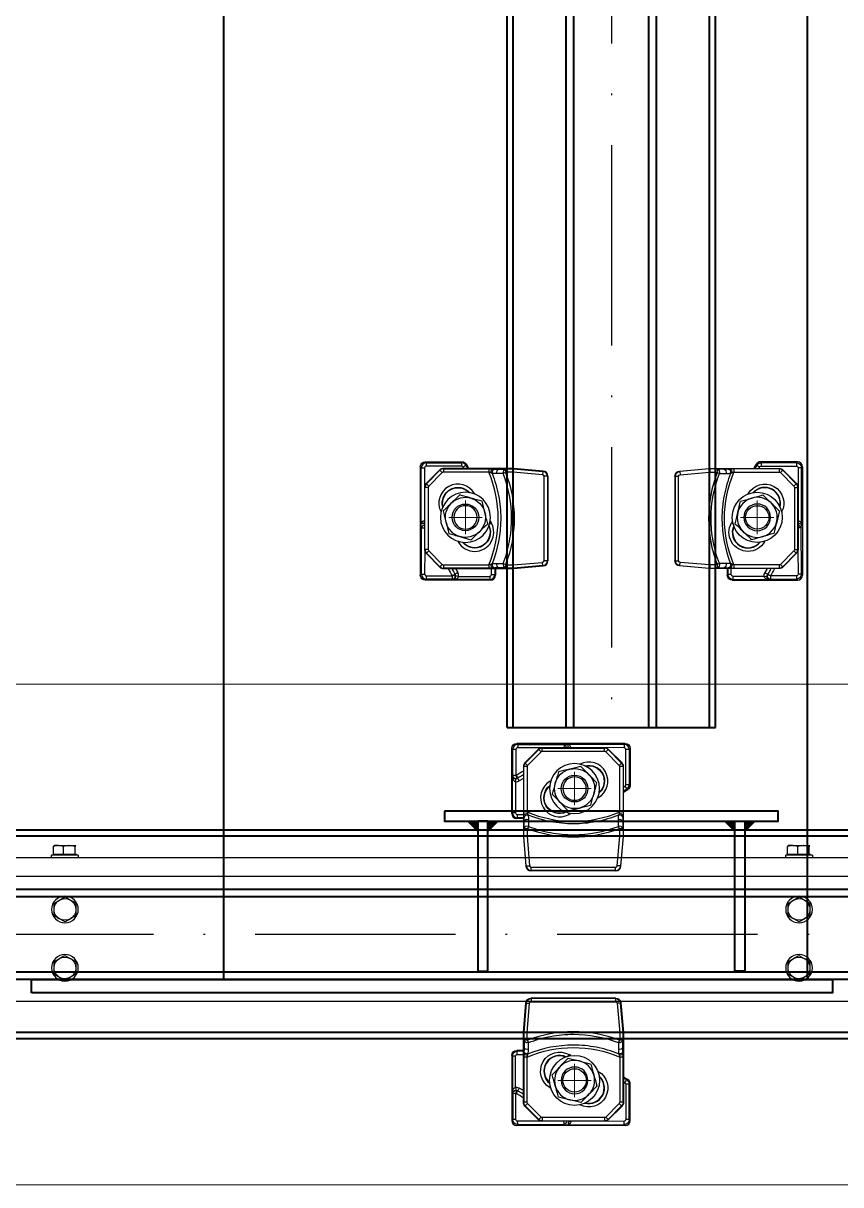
# Model space of a CAD drawing. Header units: centimetres. Extents: x 470464 to 524273, y 49611 to 59074.
# Drawn here: x 488007.7 to 488056.7, y 52192.6 to 52262.2 of the extents above; entities that cross this region are included whole.
import ezdxf

# ---------------------------------------------------------------- set-up
doc = ezdxf.new("R2010")
doc.units = ezdxf.units.CM
doc.header["$MEASUREMENT"] = 0
for name, pattern in [('1244_Aselsan_MIUM_3000$0$ACAD_ISO10W100', [18, 12, -3, 0, -3]), ('ACAD_ISO08W100', [36, 24, -3, 6, -3]), ('CHAIN', [0.3543, 0.2362, -0.0295, 0.0591, -0.0295]), ('XKITLINE00', [0])]:
    doc.linetypes.add(name, pattern=pattern)
for name, color, linetype, lineweight in [('1', 7, 'Continuous', 25), ('AAA_EKSEN', 1, 'ACAD_ISO08W100', 9), ('S-COLS-CONC', 4, 'Continuous', 40)]:
    doc.layers.add(name, color=color, linetype=linetype, lineweight=lineweight)
doc.layers.add('vinç', color=7, linetype='Continuous')

# ---------------------------------------------------------------- blocks, each defined once
blk = doc.blocks.new('eyryewthreaeetrreyajwh')
at = {"color": 2, "linetype": 'Continuous', "lineweight": 25}
for p, q in [((413623.84, 75657.838), (413623.84, 75707.838)), ((413631.34, 75657.838), (413631.34, 75707.838)), ((413632.44, 75707.838), (413632.44, 75657.838)), ((413625.475, 75705.494), (413625.282, 75705.172)), ((413628.975, 75705.494), (413628.782, 75705.172)), ((413632.6, 75705.638), (413632.44, 75705.638)), ((413632.6, 75705.638), (413632.6, 75704.038)), ((413632.66, 75705.488), (413632.6, 75705.488)), ((413632.66, 75705.484), (413632.66, 75705.524)), ((413632.66, 75705.445), (413632.66, 75705.484)), ((413632.66, 75705.102), (413632.66, 75705.445)), ((413632.66, 75705.445), (413633.109, 75705.445)), ((413633.109, 75705.445), (413633.167, 75705.102)), ((413633.164, 75705.492), (413633.167, 75705.484)), ((413633.167, 75705.488), (413633.165, 75705.492)), ((413633.167, 75705.102), (413633.167, 75705.484)), ((413625.089, 75704.85), (413625.272, 75704.522)), ((413626.59, 75704.826), (413626.408, 75705.154)), ((413628.589, 75704.85), (413628.772, 75704.522)), ((413630.09, 75704.826), (413629.908, 75705.154)), ((413632.66, 75704.759), (413632.66, 75705.102)), ((413632.66, 75704.759), (413633.109, 75704.759)), ((413632.66, 75704.456), (413632.66, 75704.759)), ((413633.109, 75704.759), (413633.167, 75704.456)), ((413633.167, 75704.456), (413633.167, 75705.102)), ((413626.205, 75704.182), (413626.397, 75704.504)), ((413629.705, 75704.182), (413629.897, 75704.504)), ((413632.44, 75704.038), (413632.6, 75704.038)), ((413632.6, 75704.188), (413632.66, 75704.188)), ((413632.66, 75704.152), (413632.66, 75704.456)), ((413632.66, 75704.152), (413633.109, 75704.152)), ((413633.165, 75704.184), (413633.167, 75704.188)), ((413633.167, 75704.456), (413633.167, 75704.188)), ((413625.475, 75661.494), (413625.282, 75661.172)), ((413628.975, 75661.494), (413628.782, 75661.172)), ((413632.6, 75661.638), (413632.44, 75661.638)), ((413632.6, 75661.638), (413632.6, 75660.038)), ((413632.66, 75661.488), (413632.6, 75661.488)), ((413632.66, 75661.484), (413632.66, 75661.524)), ((413632.66, 75661.445), (413632.66, 75661.484)), ((413632.66, 75661.102), (413632.66, 75661.445)), ((413632.66, 75661.445), (413633.109, 75661.445)), ((413633.109, 75661.445), (413633.167, 75661.102)), ((413633.164, 75661.492), (413633.167, 75661.484)), ((413633.167, 75661.488), (413633.165, 75661.492)), ((413633.167, 75661.102), (413633.167, 75661.484)), ((413625.089, 75660.85), (413625.272, 75660.522)), ((413626.59, 75660.826), (413626.408, 75661.154)), ((413628.589, 75660.85), (413628.772, 75660.522)), ((413630.09, 75660.826), (413629.908, 75661.154)), ((413632.66, 75660.759), (413632.66, 75661.102)), ((413632.66, 75660.759), (413633.109, 75660.759)), ((413632.66, 75660.456), (413632.66, 75660.759)), ((413633.109, 75660.759), (413633.167, 75660.456)), ((413633.167, 75660.456), (413633.167, 75661.102)), ((413626.205, 75660.182), (413626.397, 75660.504)), ((413629.705, 75660.182), (413629.897, 75660.504)), ((413632.44, 75660.038), (413632.6, 75660.038)), ((413632.6, 75660.188), (413632.66, 75660.188)), ((413632.66, 75660.152), (413632.66, 75660.456)), ((413632.66, 75660.152), (413633.109, 75660.152)), ((413633.165, 75660.184), (413633.167, 75660.188)), ((413633.167, 75660.456), (413633.167, 75660.188))]:
    blk.add_line(p, q, dxfattribs=at)
for centre in [(413625.84, 75704.838), (413629.34, 75704.838), (413625.84, 75660.838), (413629.34, 75660.838)]:
    blk.add_circle(centre, 0.8, dxfattribs=at)
for centre, start, end in [((413625.84, 75704.838), 89.10681, 149.10681), ((413625.84, 75704.838), 29.10681, 89.10681), ((413629.34, 75704.838), 89.10681, 149.10681), ((413629.34, 75704.838), 29.10681, 89.10681), ((413625.84, 75704.838), 149.10681, 209.10681), ((413625.84, 75704.838), 329.10681, 29.10681), ((413629.34, 75704.838), 149.10681, 209.10681), ((413629.34, 75704.838), 329.10681, 29.10681), ((413625.84, 75704.838), 209.10681, 269.10681), ((413625.84, 75704.838), 269.10681, 329.10681), ((413629.34, 75704.838), 209.10681, 269.10681), ((413629.34, 75704.838), 269.10681, 329.10681), ((413625.84, 75660.838), 89.10681, 149.10681), ((413625.84, 75660.838), 29.10681, 89.10681), ((413629.34, 75660.838), 89.10681, 149.10681), ((413629.34, 75660.838), 29.10681, 89.10681), ((413625.84, 75660.838), 149.10681, 209.10681), ((413625.84, 75660.838), 329.10681, 29.10681), ((413629.34, 75660.838), 149.10681, 209.10681), ((413629.34, 75660.838), 329.10681, 29.10681), ((413625.84, 75660.838), 209.10681, 269.10681), ((413625.84, 75660.838), 269.10681, 329.10681), ((413629.34, 75660.838), 209.10681, 269.10681), ((413629.34, 75660.838), 269.10681, 329.10681)]:
    blk.add_arc(centre, 0.65, start, end, dxfattribs=at)
for points, knots in [([(413625.85, 75705.488), (413625.751, 75705.49), (413625.624, 75705.491), (413625.502, 75705.493), (413625.475, 75705.494)], [0, 0, 0, 0, 0.776287, 1, 1, 1, 1]), ([(413626.225, 75705.482), (413626.131, 75705.484), (413626.008, 75705.486), (413625.881, 75705.487), (413625.85, 75705.488)], [0, 0, 0, 0, 0.7581486, 1, 1, 1, 1]), ([(413626.408, 75705.154), (413626.403, 75705.162), (413626.342, 75705.273), (413626.281, 75705.381), (413626.225, 75705.482)], [0, 0, 0, 0, 0.070215, 1, 1, 1, 1]), ([(413629.35, 75705.488), (413629.251, 75705.49), (413629.124, 75705.491), (413629.002, 75705.493), (413628.975, 75705.494)], [0, 0, 0, 0, 0.776287, 1, 1, 1, 1]), ([(413629.725, 75705.482), (413629.631, 75705.484), (413629.508, 75705.486), (413629.381, 75705.487), (413629.35, 75705.488)], [0, 0, 0, 0, 0.758149, 1, 1, 1, 1]), ([(413629.908, 75705.154), (413629.903, 75705.162), (413629.842, 75705.273), (413629.781, 75705.381), (413629.725, 75705.482)], [0, 0, 0, 0, 0.070215, 1, 1, 1, 1]), ([(413633.167, 75705.484), (413633.16, 75705.474), (413633.151, 75705.461), (413633.117, 75705.448), (413633.109, 75705.445)], [0, 0, 0, 0, 0.776287, 1, 1, 1, 1]), ([(413625.282, 75705.172), (413625.277, 75705.164), (413625.212, 75705.055), (413625.149, 75704.949), (413625.089, 75704.85)], [0, 0, 0, 0, 0.070215, 1, 1, 1, 1]), ([(413626.397, 75704.504), (413626.402, 75704.512), (413626.467, 75704.621), (413626.531, 75704.727), (413626.59, 75704.826)], [0, 0, 0, 0, 0.070215, 1, 1, 1, 1]), ([(413628.782, 75705.172), (413628.777, 75705.164), (413628.712, 75705.055), (413628.649, 75704.949), (413628.589, 75704.85)], [0, 0, 0, 0, 0.070215, 1, 1, 1, 1]), ([(413629.897, 75704.504), (413629.902, 75704.512), (413629.967, 75704.621), (413630.031, 75704.727), (413630.09, 75704.826)], [0, 0, 0, 0, 0.070215, 1, 1, 1, 1]), ([(413633.167, 75705.102), (413633.167, 75705.094), (413633.166, 75704.978), (413633.137, 75704.865), (413633.109, 75704.759)], [0, 0, 0, 0, 0.070215, 1, 1, 1, 1]), ([(413625.272, 75704.522), (413625.276, 75704.514), (413625.338, 75704.403), (413625.398, 75704.295), (413625.454, 75704.194)], [0, 0, 0, 0, 0.070215, 1, 1, 1, 1]), ([(413625.454, 75704.194), (413625.482, 75704.194), (413625.604, 75704.192), (413625.731, 75704.19), (413625.83, 75704.188)], [0, 0, 0, 0, 0.223713, 1, 1, 1, 1]), ([(413625.83, 75704.188), (413625.86, 75704.188), (413625.987, 75704.186), (413626.111, 75704.184), (413626.205, 75704.182)], [0, 0, 0, 0, 0.241851, 1, 1, 1, 1]), ([(413628.772, 75704.522), (413628.776, 75704.514), (413628.838, 75704.403), (413628.898, 75704.295), (413628.954, 75704.194)], [0, 0, 0, 0, 0.070215, 1, 1, 1, 1]), ([(413628.954, 75704.194), (413628.982, 75704.194), (413629.104, 75704.192), (413629.231, 75704.19), (413629.33, 75704.188)], [0, 0, 0, 0, 0.223713, 1, 1, 1, 1]), ([(413629.33, 75704.188), (413629.36, 75704.188), (413629.487, 75704.186), (413629.611, 75704.184), (413629.705, 75704.182)], [0, 0, 0, 0, 0.241851, 1, 1, 1, 1]), ([(413633.167, 75704.456), (413633.167, 75704.448), (413633.166, 75704.346), (413633.137, 75704.246), (413633.109, 75704.152)], [0, 0, 0, 0, 0.0702148, 1, 1, 1, 1]), ([(413633.109, 75704.152), (413633.117, 75704.155), (413633.151, 75704.168), (413633.16, 75704.181), (413633.167, 75704.192)], [0, 0, 0, 0, 0.223713, 1, 1, 1, 1]), ([(413625.85, 75661.488), (413625.751, 75661.49), (413625.624, 75661.491), (413625.502, 75661.493), (413625.475, 75661.494)], [0, 0, 0, 0, 0.776287, 1, 1, 1, 1]), ([(413626.225, 75661.482), (413626.131, 75661.484), (413626.008, 75661.486), (413625.881, 75661.487), (413625.85, 75661.488)], [0, 0, 0, 0, 0.7581486, 1, 1, 1, 1]), ([(413626.408, 75661.154), (413626.403, 75661.162), (413626.342, 75661.273), (413626.281, 75661.381), (413626.225, 75661.482)], [0, 0, 0, 0, 0.0702148, 1, 1, 1, 1]), ([(413629.35, 75661.488), (413629.251, 75661.49), (413629.124, 75661.491), (413629.002, 75661.493), (413628.975, 75661.494)], [0, 0, 0, 0, 0.776287, 1, 1, 1, 1]), ([(413629.725, 75661.482), (413629.631, 75661.484), (413629.508, 75661.486), (413629.381, 75661.487), (413629.35, 75661.488)], [0, 0, 0, 0, 0.758149, 1, 1, 1, 1]), ([(413629.908, 75661.154), (413629.903, 75661.162), (413629.842, 75661.273), (413629.781, 75661.381), (413629.725, 75661.482)], [0, 0, 0, 0, 0.0702148, 1, 1, 1, 1]), ([(413633.167, 75661.484), (413633.16, 75661.474), (413633.151, 75661.461), (413633.117, 75661.448), (413633.109, 75661.445)], [0, 0, 0, 0, 0.776287, 1, 1, 1, 1]), ([(413625.282, 75661.172), (413625.277, 75661.164), (413625.212, 75661.055), (413625.149, 75660.949), (413625.089, 75660.85)], [0, 0, 0, 0, 0.070215, 1, 1, 1, 1]), ([(413626.397, 75660.504), (413626.402, 75660.512), (413626.467, 75660.621), (413626.531, 75660.727), (413626.59, 75660.826)], [0, 0, 0, 0, 0.070215, 1, 1, 1, 1]), ([(413628.782, 75661.172), (413628.777, 75661.164), (413628.712, 75661.055), (413628.649, 75660.949), (413628.589, 75660.85)], [0, 0, 0, 0, 0.070215, 1, 1, 1, 1]), ([(413629.897, 75660.504), (413629.902, 75660.512), (413629.967, 75660.621), (413630.031, 75660.727), (413630.09, 75660.826)], [0, 0, 0, 0, 0.070215, 1, 1, 1, 1]), ([(413633.167, 75661.102), (413633.167, 75661.094), (413633.166, 75660.978), (413633.137, 75660.865), (413633.109, 75660.759)], [0, 0, 0, 0, 0.070215, 1, 1, 1, 1]), ([(413625.272, 75660.522), (413625.276, 75660.514), (413625.338, 75660.403), (413625.398, 75660.295), (413625.454, 75660.194)], [0, 0, 0, 0, 0.070215, 1, 1, 1, 1]), ([(413625.454, 75660.194), (413625.482, 75660.194), (413625.604, 75660.192), (413625.731, 75660.19), (413625.83, 75660.188)], [0, 0, 0, 0, 0.223713, 1, 1, 1, 1]), ([(413625.83, 75660.188), (413625.86, 75660.188), (413625.987, 75660.186), (413626.111, 75660.184), (413626.205, 75660.182)], [0, 0, 0, 0, 0.241851, 1, 1, 1, 1]), ([(413628.772, 75660.522), (413628.776, 75660.514), (413628.838, 75660.403), (413628.898, 75660.295), (413628.954, 75660.194)], [0, 0, 0, 0, 0.070215, 1, 1, 1, 1]), ([(413628.954, 75660.194), (413628.982, 75660.194), (413629.104, 75660.192), (413629.231, 75660.19), (413629.33, 75660.188)], [0, 0, 0, 0, 0.223713, 1, 1, 1, 1]), ([(413629.33, 75660.188), (413629.36, 75660.188), (413629.487, 75660.186), (413629.611, 75660.184), (413629.705, 75660.182)], [0, 0, 0, 0, 0.241851, 1, 1, 1, 1]), ([(413633.167, 75660.456), (413633.167, 75660.448), (413633.166, 75660.346), (413633.137, 75660.246), (413633.109, 75660.152)], [0, 0, 0, 0, 0.070215, 1, 1, 1, 1]), ([(413633.109, 75660.152), (413633.117, 75660.155), (413633.151, 75660.168), (413633.16, 75660.181), (413633.167, 75660.192)], [0, 0, 0, 0, 0.2237133, 1, 1, 1, 1])]:
    blk.add_open_spline(points, degree=3, knots=knots, dxfattribs=at)
blk = doc.blocks.new('kjlşkjlkjlkjılkjşljşkjklşljlk')
at = {"layer": 'S-COLS-CONC'}
h = blk.add_hatch(color=2, dxfattribs=at)
h.dxf.hatch_style = 1
h.paths.add_polyline_path([(67349.158, 30430.474), (67349.758, 30431.074), (67349.758, 30430.474)])
h = blk.add_hatch(color=2, dxfattribs=at)
h.dxf.hatch_style = 1
h.paths.add_polyline_path([(67350.358, 30431.074), (67350.958, 30430.474), (67350.358, 30430.474)])
h = blk.add_hatch(color=2, dxfattribs=at)
h.dxf.hatch_style = 1
h.paths.add_polyline_path([(67365.158, 30431.074), (67365.158, 30430.474), (67364.558, 30430.474)])
h = blk.add_hatch(color=2, dxfattribs=at)
h.dxf.hatch_style = 1
h.paths.add_polyline_path([(67365.758, 30430.474), (67366.358, 30430.474), (67365.758, 30431.074)])
at = {"layer": 'S-COLS-CONC', "color": 2}
for p, q in [((67349.158, 30430.474), (67349.758, 30431.074)), ((67350.958, 30430.474), (67350.358, 30431.074)), ((67364.558, 30430.474), (67365.158, 30431.074)), ((67366.358, 30430.474), (67365.758, 30431.074))]:
    blk.add_line(p, q, dxfattribs=at)
for points in [[(67350.358, 30439.474), (67350.358, 30430.474), (67349.758, 30430.474), (67349.758, 30439.474)], [(67365.158, 30439.474), (67365.158, 30430.474), (67365.758, 30430.474), (67365.758, 30439.474)], [(67347.758, 30429.874), (67347.758, 30430.474), (67367.758, 30430.474), (67367.758, 30429.874)]]:
    blk.add_lwpolyline(points, close=True, dxfattribs=at)
blk = doc.blocks.new('tfdyktstrkydsrtdykulkdtkyg')
at = {"color": 2, "linetype": '1244_Aselsan_MIUM_3000$0$ACAD_ISO10W100'}
blk.add_line((413349.485, 75894.588), (414524.685, 75894.588), dxfattribs=at)
at = {"layer": 'S-COLS-CONC', "color": 2}
for p, q in [((414524.685, 75900.838), (413349.485, 75900.838)), ((414524.685, 75900.472), (413349.485, 75900.472)), ((414524.685, 75900.838), (414524.685, 75888.338)), ((414524.685, 75897.288), (413349.485, 75897.288)), ((414524.685, 75896.838), (413349.485, 75896.838)), ((414524.685, 75892.338), (413349.485, 75892.338)), ((414524.685, 75891.888), (413349.485, 75891.888)), ((414524.685, 75888.704), (413349.485, 75888.704)), ((414524.685, 75888.338), (413349.485, 75888.338))]:
    blk.add_line(p, q, dxfattribs=at)
blk = doc.blocks.new('sfsdsggssg')
at = {"layer": '1', "color": 2, "linetype": 'Continuous'}
for p, q in [((1141.394, -34639.739), (1143.174, -34639.583)), ((1143.175, -34639.602), (1141.412, -34639.756)), ((1143.175, -34639.602), (1143.193, -34639.8)), ((1143.202, -34639.601), (1143.201, -34639.8)), ((1143.565, -34639.616), (1143.568, -34639.582)), ((1143.568, -34639.582), (1144.068, -34639.582)), ((1144.063, -34639.628), (1144.068, -34639.582)), ((1144.451, -34639.582), (1147.373, -34639.582)), ((1144.451, -34639.609), (1144.451, -34639.582)), ((1147.364, -34639.605), (1144.65, -34639.605)), ((1144.65, -34639.605), (1144.65, -34639.804)), ((1145.841, -34639.582), (1145.988, -34639.328)), ((1146.022, -34639.387), (1145.908, -34639.582)), ((1145.988, -34639.328), (1146.022, -34639.387)), ((1146.144, -34639.582), (1146.195, -34639.494)), ((1146.281, -34639.239), (1146.247, -34639.18)), ((1148.456, -34639.18), (1146.247, -34639.18)), ((1148.398, -34639.238), (1146.281, -34639.239)), ((1146.281, -34639.445), (1148.398, -34639.444)), ((1147.374, -34639.582), (1147.364, -34639.605)), ((1147.364, -34639.605), (1147.364, -34639.804)), ((1148.456, -34639.18), (1148.398, -34639.238)), ((1148.498, -34639.543), (1148.508, -34642.731)), ((1148.697, -34639.536), (1148.755, -34639.478)), ((1148.707, -34642.912), (1148.697, -34639.536)), ((1148.755, -34639.478), (1148.755, -34645.981)), ((1141.12, -34640.036), (1141.139, -34640.054)), ((1141.12, -34640.037), (1141.12, -34645.126)), ((1141.139, -34640.054), (1141.338, -34640.054)), ((1141.139, -34640.054), (1141.139, -34645.11)), ((1141.338, -34645.11), (1141.338, -34640.054)), ((1141.412, -34639.756), (1141.393, -34639.739)), ((1141.412, -34639.756), (1141.429, -34639.955)), ((1141.429, -34639.955), (1143.193, -34639.8)), ((1143.565, -34639.616), (1143.544, -34639.814)), ((1143.544, -34639.814), (1143.641, -34639.825)), ((1143.662, -34639.626), (1143.565, -34639.616)), ((1143.662, -34639.626), (1143.641, -34639.825)), ((1143.641, -34639.825), (1143.786, -34639.88)), ((1144.65, -34639.804), (1147.364, -34639.804)), ((1147.435, -34639.833), (1147.575, -34639.692)), ((1147.435, -34639.833), (1148.246, -34640.645)), ((1147.575, -34639.692), (1147.585, -34639.669)), ((1148.387, -34640.504), (1147.575, -34639.692)), ((1147.585, -34639.669), (1148.41, -34640.494)), ((1148.246, -34640.645), (1148.387, -34640.504)), ((1148.275, -34640.715), (1148.275, -34644.448)), ((1148.275, -34640.715), (1148.474, -34640.715)), ((1148.41, -34640.494), (1148.387, -34640.504)), ((1148.474, -34640.715), (1148.497, -34640.706)), ((1148.474, -34644.448), (1148.474, -34640.715)), ((1148.497, -34640.706), (1148.497, -34644.458)), ((1145.509, -34641.092), (1145.493, -34641.12)), ((1145.509, -34641.092), (1145.532, -34641.105)), ((1144.566, -34642.736), (1144.505, -34642.843)), ((1144.599, -34642.897), (1144.505, -34642.843)), ((1148.684, -34643.141), (1148.707, -34642.912)), ((1148.693, -34645.919), (1148.684, -34643.141)), ((1146.45, -34643.959), (1146.486, -34643.98)), ((1146.486, -34643.98), (1146.508, -34643.942)), ((1148.275, -34644.448), (1148.474, -34644.448)), ((1148.497, -34644.458), (1148.474, -34644.448)), ((1141.139, -34645.11), (1141.12, -34645.127)), ((1141.139, -34645.11), (1141.338, -34645.11)), ((1148.246, -34644.519), (1147.435, -34645.33)), ((1147.575, -34645.471), (1148.387, -34644.66)), ((1148.41, -34644.669), (1147.585, -34645.494)), ((1148.246, -34644.519), (1148.387, -34644.66)), ((1148.387, -34644.66), (1148.41, -34644.669)), ((1148.489, -34644.527), (1148.494, -34645.926)), ((1141.393, -34645.425), (1141.412, -34645.407)), ((1143.174, -34645.581), (1141.394, -34645.425)), ((1141.412, -34645.407), (1141.429, -34645.209)), ((1141.412, -34645.407), (1143.175, -34645.562)), ((1143.193, -34645.363), (1141.429, -34645.209)), ((1143.175, -34645.562), (1143.193, -34645.363)), ((1143.201, -34645.363), (1143.202, -34645.563)), ((1143.641, -34645.339), (1143.544, -34645.349)), ((1143.544, -34645.349), (1143.565, -34645.547)), ((1143.565, -34645.547), (1143.662, -34645.537)), ((1143.565, -34645.547), (1143.568, -34645.582)), ((1144.068, -34645.582), (1143.568, -34645.582)), ((1143.786, -34645.284), (1143.641, -34645.339)), ((1143.641, -34645.339), (1143.662, -34645.537)), ((1144.063, -34645.535), (1144.068, -34645.582)), ((1144.255, -34645.582), (1144.255, -34645.981)), ((1144.296, -34645.582), (1144.295, -34645.941)), ((1144.451, -34645.555), (1144.451, -34645.582)), ((1147.373, -34645.582), (1144.451, -34645.582)), ((1144.495, -34645.948), (1144.496, -34645.582)), ((1144.65, -34645.359), (1144.65, -34645.559)), ((1147.364, -34645.359), (1144.65, -34645.359)), ((1144.65, -34645.559), (1147.364, -34645.559)), ((1146.653, -34645.582), (1146.513, -34645.827)), ((1147.364, -34645.359), (1147.364, -34645.559)), ((1147.364, -34645.559), (1147.374, -34645.582)), ((1147.435, -34645.33), (1147.575, -34645.471)), ((1147.585, -34645.494), (1147.575, -34645.471)), ((1144.295, -34645.941), (1144.255, -34645.981)), ((1144.554, -34646.28), (1144.593, -34646.24)), ((1144.554, -34646.28), (1148.456, -34646.28)), ((1144.593, -34646.24), (1146.718, -34646.241)), ((1146.462, -34646.048), (1144.594, -34646.048)), ((1146.718, -34646.241), (1146.836, -34646.218)), ((1146.836, -34646.026), (1146.836, -34646.218)), ((1148.394, -34646.026), (1146.836, -34646.026)), ((1146.836, -34646.218), (1148.394, -34646.218)), ((1148.394, -34646.026), (1148.394, -34646.218)), ((1148.394, -34646.218), (1148.456, -34646.28)), ((1148.755, -34645.981), (1148.693, -34645.919))]:
    blk.add_line(p, q, dxfattribs=at)
for radius in [1.5, 0.7]:
    blk.add_circle((1146.049, -34642.513), radius, dxfattribs=at)
at = {"layer": '1', "color": 2, "linetype": 'Continuous', "extrusion": (0, 0, -1)}
blk.add_circle((-1146.049, -34642.513), 0.8, dxfattribs=at)
for centre, start, end in [((-1146.5, -34641.661), 29.85389, 207.47171), ((-1145.495, -34643.411), 209.85389, 29.85389)]:
    blk.add_arc(centre, 1.142, start, end, dxfattribs=at)
at = {"layer": '1', "color": 2, "linetype": 'Continuous'}
for centre, radius, start, end in [((1146.5, -34641.661), 0.943, 345.8258, 138.46299), ((1146.5, -34641.661), 0.92, 347.60892, 136.67705), ((1146.049, -34642.513), 1.2, 106, 166), ((1146.049, -34642.513), 1.2, 46, 106), ((1146.049, -34642.513), 1.2, 346, 46), ((1146.049, -34642.513), 1.2, 166, 226), ((1145.495, -34643.411), 0.943, 155.46736, 321.17423), ((1145.495, -34643.411), 0.92, 156.92705, 319.71455), ((1146.049, -34642.513), 1.2, 286, 346), ((1146.049, -34642.513), 1.2, 226, 286)]:
    blk.add_arc(centre, radius, start, end, dxfattribs=at)
at = {"layer": '1', "color": 2, "linetype": 'Continuous', "extrusion": (0, 0, -1)}
for centre, major_axis, ratio, start_param, end_param in [((1144.451, -34639.808), (-0.008, 0.2), 0.422896, 0.096328, 1.761115), ((1146.281, -34639.538), (0.271, 0.128), 0.997202, 4.110755, 5.150568), ((1146.194, -34639.487), (-0.173, 0.101), 0.027764, 4.691233, 6.195885), ((1146.282, -34639.545), (-0.0748, 0.0667), 0.997721, 6.084759, 7.124571), ((1146.281, -34639.438), (0, 0.2), 0.004243, 0.087267, 1.605444), ((1147.364, -34639.904), (-0.277, 0.115), 0.998522, 1.179673, 1.96192), ((1147.373, -34639.882), (0.115, 0.278), 0.997326, 5.892062, 6.674309), ((1148.398, -34639.437), (0, 0.2), 0.004243, 0.087267, 1.605444), ((1148.397, -34639.537), (-0.243, 0.175), 0.996422, 0.949848, 2.513048), ((1148.398, -34639.544), (0.0889, 0.0469), 0.994028, 5.200197, 6.763397), ((1148.498, -34639.536), (0.2, 0.001), 0.034652, 0.087319, 1.566648), ((1141.421, -34640.038), (-0.222, 0.204), 0.995811, 5.544902, 7.021469), ((1141.439, -34640.055), (0.203, 0.221), 0.997694, 3.974105, 5.450673), ((1141.439, -34640.055), (0.0742, -0.068), 0.993033, 2.403309, 3.879876), ((1143.641, -34639.825), (0.001, 0.2), 0.752836, 0.132804, 1.847295), ((1152.492, -34642.582), (-8.405, 0), 0.918737, 5.915201, 6.65117), ((1144.042, -34639.826), (0.001, 0.2), 0.752479, 0.132721, 1.852962), ((1144.31, -34639.815), (-0.014, 0.199), 0.74106, 0.130215, 1.915333), ((1147.364, -34639.904), (0.0384, 0.0928), 0.995546, 5.892062, 6.674309), ((1148.175, -34640.715), (-0.0928, -0.0384), 0.995546, 2.750469, 3.532716), ((1148.175, -34640.715), (-0.115, 0.277), 0.998522, 1.179673, 1.96192), ((1148.197, -34640.706), (0.278, 0.115), 0.997326, 5.892062, 6.674309), ((1148.473, -34643.248), (0.056, 0.516), 0.770786, 6.203754, 6.230389), ((1148.485, -34643.141), (0.199, -0.02), 0.74823, 4.69971, 6.151435), ((1148.509, -34642.738), (0.008, 0.2), 0.005639, 3.866293, 4.746837), ((1148.508, -34642.912), (-0.201, 0.003), 0.124494, 1.540952, 3.020281), ((1148.508, -34642.912), (-0.188, 0.076), 0.878606, 1.230281, 2.70961), ((1148.485, -34643.141), (-0.2, -0.001), 0.034899, 3.228912, 4.651252), ((1148.175, -34644.448), (0.0928, -0.0384), 0.995546, 5.892062, 6.674309), ((1148.175, -34644.448), (0.115, 0.277), 0.998522, 1.179673, 1.96192), ((1148.197, -34644.457), (-0.278, 0.115), 0.997326, 2.750469, 3.532716), ((1141.421, -34645.125), (0.222, 0.204), 0.995811, 2.403309, 3.879876), ((1141.439, -34645.109), (-0.203, 0.221), 0.997694, 3.974105, 5.450673), ((1141.439, -34645.109), (0.0742, 0.068), 0.993033, 2.403309, 3.879876), ((1143.641, -34645.339), (-0.001, 0.2), 0.752836, 1.294298, 3.008789), ((1144.042, -34645.337), (-0.001, 0.2), 0.752479, 1.288631, 3.008872), ((1144.31, -34645.348), (0.014, 0.199), 0.74106, 1.22626, 3.011378), ((1144.451, -34645.356), (0.008, 0.2), 0.422896, 1.380478, 3.045264), ((1146.899, -34646), (0.426, 0.115), 0.905428, 3.310168, 3.875491), ((1146.514, -34645.834), (-0.174, 0.099), 0.027964, 1.549906, 2.758993), ((1176.862, -34592.771), (84.96, 148.546), 0.001169, 1.933599, 1.936064), ((1176.862, -34592.776), (84.962, 148.541), 0.002337, 1.9329, 1.936067), ((1147.364, -34645.259), (0.0384, -0.0928), 0.995546, 5.892062, 6.674309), ((1147.364, -34645.259), (0.277, 0.115), 0.998522, 1.179673, 1.96192), ((1147.373, -34645.281), (-0.115, 0.278), 0.997326, 2.750469, 3.532716), ((1144.556, -34645.978), (0.214, 0.214), 0.992433, 2.359993, 3.923193), ((1144.494, -34645.941), (-0.2, 0.001), 0.034627, 4.708031, 6.195866), ((1144.594, -34645.94), (-0.138, 0.267), 0.998031, 3.623062, 5.186262), ((1144.595, -34645.947), (0.0592, 0.0819), 0.989251, 2.52068, 4.08388), ((1144.593, -34646.041), (0, -0.2), 0.004269, 4.747034, 6.195918), ((1146.463, -34646.055), (-0.199, -0.016), 0.034866, 1.569261, 2.70958), ((1146.718, -34646.042), (-0.256, 0.042), 0.76271, 4.58737, 6.036255), ((1146.9, -34646.006), (0.253, 0.061), 0.768803, 3.289543, 3.701099), ((1146.718, -34646.042), (-0.012, 0.201), 0.369521, 3.302192, 4.751077), ((1146.836, -34646.019), (-0.038, 0.196), 0.907507, 3.350606, 5.211047), ((1146.836, -34646.019), (-0.187, 0.071), 0.032625, 4.699988, 5.905162), ((1146.838, -34646.014), (-0.174, 0.099), 0.030283, 4.695034, 5.900559), ((1148.393, -34645.918), (0.139, 0.266), 0.998207, 1.09196, 2.65516), ((1148.393, -34645.925), (-0.0609, 0.0807), 0.988978, 2.219923, 3.783123), ((1148.494, -34645.919), (-0.2, -0.001), 0.034899, 3.228912, 4.712496)]:
    blk.add_ellipse(centre, major_axis=major_axis, ratio=ratio, start_param=start_param, end_param=end_param, dxfattribs=at)
at = {"layer": '1', "color": 2, "linetype": 'Continuous'}
for centre, major_axis, ratio, start_param, end_param in [((1146.248, -34639.481), (-0.15, 0.261), 0.994945, 5.763279, 6.803091), ((1148.454, -34639.481), (0.214, 0.214), 0.992433, 5.501585, 7.064785), ((1152.198, -34642.582), (-9.067, 0), 0.918737, 5.945855, 6.620515), ((1148.454, -34645.978), (-0.214, 0.214), 0.992433, 2.359993, 3.923193)]:
    blk.add_ellipse(centre, major_axis=major_axis, ratio=ratio, start_param=start_param, end_param=end_param, dxfattribs=at)
for points, knots in [([(1143.174, -34639.583), (1143.175, -34639.588), (1143.175, -34639.594), (1143.175, -34639.6), (1143.175, -34639.601), (1143.175, -34639.602)], [0, 0, 0, 0, 0.876308, 0.876308, 1, 1, 1, 1]), ([(1143.201, -34639.582), (1143.233, -34639.582), (1143.3, -34639.582), (1143.399, -34639.582), (1143.493, -34639.582), (1143.543, -34639.582), (1143.568, -34639.582)], [0, 0, 0, 0, 0.225713, 0.483808, 0.741904, 1, 1, 1, 1]), ([(1143.565, -34639.616), (1143.565, -34639.616), (1143.565, -34639.616), (1143.516, -34639.611), (1143.468, -34639.608), (1143.383, -34639.604), (1143.347, -34639.603), (1143.274, -34639.601), (1143.238, -34639.601), (1143.202, -34639.601)], [0, 0, 0, 0, 0.000017, 0.000017, 0.401467, 0.401467, 0.701656, 0.701656, 1, 1, 1, 1]), ([(1144.068, -34639.582), (1144.093, -34639.582), (1144.143, -34639.582), (1144.238, -34639.582), (1144.342, -34639.582), (1144.414, -34639.582), (1144.451, -34639.582)], [0, 0, 0, 0, 0.25, 0.5, 0.749999, 1, 1, 1, 1]), ([(1144.451, -34639.609), (1144.451, -34639.609), (1144.451, -34639.609), (1144.408, -34639.61), (1144.368, -34639.612), (1144.328, -34639.615), (1144.321, -34639.616), (1144.315, -34639.616)], [0, 0, 0, 0, 0.000035, 0.000035, 0.836112, 0.836112, 1, 1, 1, 1]), ([(1144.65, -34639.605), (1144.631, -34639.605), (1144.613, -34639.605), (1144.595, -34639.605), (1144.545, -34639.606), (1144.496, -34639.607), (1144.451, -34639.609)], [0, 0, 0, 0, 0.267342, 0.267342, 0.267342, 1, 1, 1, 1]), ([(1143.201, -34639.8), (1143.236, -34639.8), (1143.271, -34639.801), (1143.341, -34639.802), (1143.375, -34639.803), (1143.455, -34639.807), (1143.499, -34639.81), (1143.544, -34639.814)], [0, 0, 0, 0, 0.304321, 0.304321, 0.608496, 0.608496, 1, 1, 1, 1]), ([(1143.786, -34645.284), (1143.62, -34644.851), (1143.494, -34644.406), (1143.325, -34643.499), (1143.283, -34643.036), (1143.283, -34641.664), (1143.455, -34640.743), (1143.786, -34639.88)], [0, 0, 0, 0, 0.25, 0.25, 0.5, 0.5, 1, 1, 1, 1]), ([(1143.786, -34639.88), (1143.874, -34639.88), (1143.962, -34639.881), (1144.095, -34639.882), (1144.141, -34639.882), (1144.186, -34639.883)], [0, 0, 0, 0, 0.657537, 0.657537, 1, 1, 1, 1]), ([(1144.454, -34639.873), (1144.283, -34640.305), (1144.153, -34640.751), (1143.979, -34641.661), (1143.935, -34642.125), (1143.935, -34643.502), (1144.113, -34644.428), (1144.454, -34645.291)], [0, 0, 0, 0, 0.25, 0.25, 0.5, 0.5, 1, 1, 1, 1]), ([(1144.315, -34639.616), (1144.302, -34639.617), (1144.289, -34639.618), (1144.239, -34639.621), (1144.203, -34639.624), (1144.132, -34639.627), (1144.097, -34639.628), (1144.063, -34639.628), (1144.063, -34639.628), (1144.063, -34639.628)], [0, 0, 0, 0, 0.155547, 0.155547, 0.580528, 0.580528, 0.999985, 0.999985, 1, 1, 1, 1]), ([(1144.186, -34639.883), (1144.224, -34639.883), (1144.261, -34639.882), (1144.337, -34639.879), (1144.375, -34639.877), (1144.427, -34639.874), (1144.441, -34639.873), (1144.454, -34639.873)], [0, 0, 0, 0, 0.423047, 0.423047, 0.845832, 0.845832, 1, 1, 1, 1]), ([(1144.454, -34639.873), (1144.475, -34639.864), (1144.498, -34639.856), (1144.527, -34639.845), (1144.531, -34639.844), (1144.535, -34639.842)], [0, 0, 0, 0, 0.864692, 0.864692, 1, 1, 1, 1]), ([(1144.535, -34639.842), (1144.561, -34639.833), (1144.588, -34639.824), (1144.616, -34639.815), (1144.617, -34639.814), (1144.629, -34639.811), (1144.639, -34639.807), (1144.65, -34639.804)], [0, 0, 0, 0, 0.704482, 0.704482, 0.731136, 0.731136, 1, 1, 1, 1]), ([(1145.053, -34641.551), (1145.156, -34641.521), (1145.262, -34641.491), (1145.484, -34641.427), (1145.602, -34641.393), (1145.719, -34641.36)], [0, 0, 0, 0, 0.5, 0.5, 1, 1, 1, 1]), ([(1146.385, -34641.169), (1146.462, -34641.244), (1146.541, -34641.32), (1146.707, -34641.48), (1146.795, -34641.566), (1146.883, -34641.65)], [0, 0, 0, 0, 0.5, 0.5, 1, 1, 1, 1]), ([(1144.717, -34642.895), (1144.743, -34642.791), (1144.77, -34642.684), (1144.826, -34642.46), (1144.856, -34642.341), (1144.885, -34642.223)], [0, 0, 0, 0, 0.5, 0.5, 1, 1, 1, 1]), ([(1147.381, -34642.131), (1147.355, -34642.236), (1147.329, -34642.343), (1147.273, -34642.566), (1147.243, -34642.686), (1147.214, -34642.804)], [0, 0, 0, 0, 0.5, 0.5, 1, 1, 1, 1]), ([(1145.714, -34643.858), (1145.637, -34643.783), (1145.557, -34643.706), (1145.392, -34643.546), (1145.303, -34643.461), (1145.216, -34643.377)], [0, 0, 0, 0, 0.5, 0.5, 1, 1, 1, 1]), ([(1147.046, -34643.476), (1146.943, -34643.506), (1146.837, -34643.536), (1146.615, -34643.6), (1146.497, -34643.633), (1146.38, -34643.667)], [0, 0, 0, 0, 0.5, 0.5, 1, 1, 1, 1]), ([(1143.544, -34645.349), (1143.502, -34645.354), (1143.459, -34645.356), (1143.381, -34645.36), (1143.345, -34645.361), (1143.273, -34645.363), (1143.237, -34645.363), (1143.201, -34645.363)], [0, 0, 0, 0, 0.37098, 0.37098, 0.685408, 0.685408, 1, 1, 1, 1]), ([(1143.568, -34645.582), (1143.543, -34645.582), (1143.493, -34645.582), (1143.399, -34645.582), (1143.3, -34645.582), (1143.233, -34645.582), (1143.201, -34645.582)], [0, 0, 0, 0, 0.258096, 0.516192, 0.774287, 1, 1, 1, 1]), ([(1143.202, -34645.563), (1143.239, -34645.563), (1143.277, -34645.562), (1143.352, -34645.56), (1143.389, -34645.559), (1143.473, -34645.555), (1143.519, -34645.552), (1143.565, -34645.547)], [0, 0, 0, 0, 0.308433, 0.308433, 0.618953, 0.618953, 1, 1, 1, 1]), ([(1144.186, -34645.281), (1144.099, -34645.282), (1144.011, -34645.282), (1143.877, -34645.283), (1143.832, -34645.283), (1143.786, -34645.284)], [0, 0, 0, 0, 0.657537, 0.657537, 1, 1, 1, 1]), ([(1144.063, -34645.535), (1144.063, -34645.535), (1144.063, -34645.535), (1144.103, -34645.536), (1144.144, -34645.537), (1144.229, -34645.541), (1144.272, -34645.544), (1144.315, -34645.547)], [0, 0, 0, 0, 0.000015, 0.000015, 0.496417, 0.496417, 1, 1, 1, 1]), ([(1144.451, -34645.582), (1144.414, -34645.582), (1144.342, -34645.582), (1144.238, -34645.582), (1144.143, -34645.582), (1144.093, -34645.582), (1144.068, -34645.582)], [0, 0, 0, 0, 0.250001, 0.5, 0.75, 1, 1, 1, 1]), ([(1144.454, -34645.291), (1144.409, -34645.288), (1144.365, -34645.285), (1144.275, -34645.282), (1144.231, -34645.281), (1144.186, -34645.281)], [0, 0, 0, 0, 0.500153, 0.500153, 1, 1, 1, 1]), ([(1144.315, -34645.547), (1144.346, -34645.55), (1144.384, -34645.552), (1144.434, -34645.554), (1144.442, -34645.554), (1144.451, -34645.555), (1144.451, -34645.555), (1144.451, -34645.555)], [0, 0, 0, 0, 0.836069, 0.836069, 0.999965, 0.999965, 1, 1, 1, 1]), ([(1144.535, -34645.321), (1144.51, -34645.312), (1144.485, -34645.303), (1144.461, -34645.294), (1144.458, -34645.292), (1144.454, -34645.291)], [0, 0, 0, 0, 0.863107, 0.863107, 1, 1, 1, 1]), ([(1144.65, -34645.359), (1144.616, -34645.349), (1144.582, -34645.338), (1144.546, -34645.325), (1144.54, -34645.323), (1144.535, -34645.321)], [0, 0, 0, 0, 0.858601, 0.858601, 1, 1, 1, 1])]:
    blk.add_open_spline(points, degree=3, knots=knots, dxfattribs=at)
for points in [[(1143.175, -34639.583), (1143.175, -34639.583), (1143.174, -34639.583), (1143.174, -34639.583)], [(1143.2, -34639.582), (1143.192, -34639.582), (1143.183, -34639.582), (1143.175, -34639.583)], [(1143.202, -34639.601), (1143.193, -34639.601), (1143.184, -34639.601), (1143.175, -34639.602)], [(1143.201, -34639.582), (1143.201, -34639.582), (1143.201, -34639.582), (1143.2, -34639.582)], [(1143.202, -34639.601), (1143.202, -34639.594), (1143.202, -34639.588), (1143.201, -34639.582)], [(1143.193, -34639.8), (1143.195, -34639.8), (1143.198, -34639.8), (1143.201, -34639.8)], [(1144.063, -34639.628), (1143.929, -34639.628), (1143.796, -34639.627), (1143.662, -34639.626)], [(1144.885, -34642.223), (1144.944, -34641.988), (1145.001, -34641.759), (1145.053, -34641.551)], [(1145.719, -34641.36), (1145.951, -34641.293), (1146.178, -34641.228), (1146.385, -34641.169)], [(1146.883, -34641.65), (1147.057, -34641.818), (1147.227, -34641.982), (1147.381, -34642.131)], [(1145.216, -34643.377), (1145.042, -34643.209), (1144.872, -34643.045), (1144.717, -34642.895)], [(1147.214, -34642.804), (1147.155, -34643.039), (1147.098, -34643.267), (1147.046, -34643.476)], [(1146.38, -34643.667), (1146.148, -34643.734), (1145.921, -34643.799), (1145.714, -34643.858)], [(1143.175, -34645.562), (1143.175, -34645.568), (1143.175, -34645.574), (1143.174, -34645.581)], [(1143.174, -34645.581), (1143.174, -34645.581), (1143.175, -34645.581), (1143.175, -34645.581)], [(1143.175, -34645.562), (1143.184, -34645.562), (1143.193, -34645.563), (1143.202, -34645.563)], [(1143.175, -34645.581), (1143.183, -34645.581), (1143.192, -34645.582), (1143.2, -34645.582)], [(1143.201, -34645.363), (1143.198, -34645.363), (1143.195, -34645.363), (1143.193, -34645.363)], [(1143.2, -34645.582), (1143.201, -34645.582), (1143.201, -34645.582), (1143.201, -34645.582)], [(1143.201, -34645.582), (1143.202, -34645.575), (1143.202, -34645.569), (1143.202, -34645.563)], [(1143.662, -34645.537), (1143.796, -34645.536), (1143.929, -34645.536), (1144.063, -34645.535)], [(1144.451, -34645.555), (1144.513, -34645.557), (1144.581, -34645.559), (1144.65, -34645.559)], [(1146.676, -34645.924), (1146.67, -34645.934), (1146.665, -34645.944), (1146.661, -34645.955)], [(1146.836, -34646.026), (1146.836, -34646.024), (1146.837, -34646.023), (1146.838, -34646.021)]]:
    blk.add_open_spline(points, degree=3, dxfattribs=at)
for points, weights in [([(1147.373, -34639.582), (1147.373, -34639.582), (1147.374, -34639.582)], [0.500000031564, 0.499999968436, 0.500000031564]), ([(1141.12, -34640.037), (1141.12, -34640.037), (1141.12, -34640.036)], [0.500000154953, 0.499999845047, 0.500000154953]), ([(1141.393, -34639.739), (1141.393, -34639.739), (1141.394, -34639.739)], [0.500000154951, 0.499999845049, 0.500000154951]), ([(1147.585, -34639.669), (1147.585, -34639.669), (1147.585, -34639.669)], [0.500000032286, 0.499999967714, 0.500000032286]), ([(1148.41, -34640.494), (1148.41, -34640.494), (1148.41, -34640.494)], [0.500000032004, 0.499999967996, 0.500000032004]), ([(1148.497, -34640.706), (1148.497, -34640.706), (1148.497, -34640.706)], [0.500000031722, 0.499999968278, 0.500000031722]), ([(1148.497, -34644.458), (1148.497, -34644.458), (1148.497, -34644.458)], [0.500000031229, 0.499999968771, 0.500000031229]), ([(1141.12, -34645.127), (1141.12, -34645.127), (1141.12, -34645.126)], [0.500000154938, 0.499999845062, 0.500000154938]), ([(1148.41, -34644.669), (1148.41, -34644.669), (1148.41, -34644.669)], [0.500000031836, 0.499999968164, 0.500000031836]), ([(1141.394, -34645.425), (1141.393, -34645.425), (1141.393, -34645.425)], [0.500000154962, 0.499999845038, 0.500000154962]), ([(1147.374, -34645.582), (1147.373, -34645.582), (1147.373, -34645.582)], [0.500000031519, 0.499999968481, 0.500000031519]), ([(1147.585, -34645.494), (1147.585, -34645.494), (1147.585, -34645.494)], [0.500000031966, 0.499999968034, 0.500000031966])]:
    blk.add_rational_spline(points, weights, degree=2, dxfattribs=at)
at = {"layer": 'AAA_EKSEN', "color": 2, "linetype": 'CHAIN', "ltscale": 20}
for p, q in [((1146.049, -34641.513), (1146.049, -34643.513)), ((1147.049, -34642.513), (1145.049, -34642.513))]:
    blk.add_line(p, q, dxfattribs=at)
blk = doc.blocks.new('dyjtdytfdtktuykdtyulyfırs')
at = {"layer": 'S-COLS-CONC', "color": 2, "rotation": 90.00000000000001}
blk.add_blockref('sfsdsggssg', (379869.572, 74868.283), dxfattribs=at)
at = {"layer": 'S-COLS-CONC', "color": 2, "xscale": -1, "rotation": 89.9999999999999}
blk.add_blockref('sfsdsggssg', (379869.572, 77142.893), dxfattribs=at)
blk = doc.blocks.new('dsrtertytresutrjdfurtdh')
at = {"layer": 'S-COLS-CONC', "color": 2}
for points in [[(414540.585, 75818.338), (414539.785, 75818.338), (414539.785, 75770.338), (414540.585, 75770.338)], [(413334.385, 75806.838), (414539.785, 75806.838), (414539.785, 75771.838), (413334.385, 75771.838)]]:
    blk.add_lwpolyline(points, close=True, dxfattribs=at)
at = {"layer": 'S-COLS-CONC', "color": 2, "rotation": 270}
blk.add_blockref('kjlşkjlkjlkjılkjşljşkjklşljlk', (384099.811, 143141.346), dxfattribs=at)
at = {"layer": 'vinç', "color": 2}
for name, p in [('dyjtdytfdtktuykdtyulyfırs', (0, -222)), ('tfdyktstrkydsrtdykulkdtkyg', (0, -111))]:
    blk.add_blockref(name, p, dxfattribs=at)
blk = doc.blocks.new('ppppppppprwwwwwww')
at = {"layer": 'vinç', "color": 2, "xscale": -1, "rotation": 180}
blk.add_blockref('dsrtertytresutrjdfurtdh', (0, 151477.176), dxfattribs=at)
blk = doc.blocks.new('teyrujehkutk5rjykturjset')
at = {"layer": 'vinç', "color": 2, "xscale": -1}
blk.add_blockref('eyryewthreaeetrreyajwh', (828164.925, 0), dxfattribs=at)
at = {"layer": 'vinç', "color": 2}
blk.add_blockref('ppppppppprwwwwwww', (0, 0), dxfattribs=at)
blk = doc.blocks.new('FSDGDFGFDSAGDSA')
at = {"color": 2, "linetype": 'XKITLINE00', "lineweight": 0}
for p, q in [((399394.425, 55937.132), (399394.425, 57737.132)), ((399424.425, 55937.132), (399424.425, 57737.132))]:
    blk.add_line(p, q, dxfattribs=at)
blk = doc.blocks.new('dfghdsfdhfd')
at = {"layer": 'S-COLS-CONC', "color": 2}
for p, q in [((1058.09, -34669.458), (1058.09, -35856.958)), ((1058.456, -34669.091), (1058.456, -35856.591)), ((1054.906, -34672.641), (1054.906, -35860.141)), ((1054.456, -34673.091), (1054.456, -35860.591)), ((1049.956, -34677.591), (1049.956, -35865.091)), ((1049.506, -34678.041), (1049.506, -35865.541)), ((1046.323, -34681.225), (1046.323, -35868.725)), ((1045.956, -34681.591), (1045.956, -35869.091))]:
    blk.add_line(p, q, dxfattribs=at)
blk = doc.blocks.new('rtrtjhrkıtyurjtyrkurjt')
at = {"color": 2, "linetype": '1244_Aselsan_MIUM_3000$0$ACAD_ISO10W100'}
blk.add_line((417986.459, 72889.464), (417986.459, 69285.009), dxfattribs=at)
at = {"layer": 'S-COLS-CONC', "color": 2, "xscale": -1}
for name, p in [('dfghdsfdhfd', (419038.665, 107203.101)), ('sfsdsggssg', (419123.764, 106344.523))]:
    blk.add_blockref(name, p, dxfattribs=at)
at = {"layer": 'S-COLS-CONC', "color": 2}
blk.add_blockref('sfsdsggssg', (416849.154, 106344.523), dxfattribs=at)
at = {"layer": 'vinç', "color": 2}
for name, p in [('FSDGDFGFDSAGDSA', (18577.034, 15123.877)), ('teyrujehkutk5rjykturjset', (3449.374, -3989.374))]:
    blk.add_blockref(name, p, dxfattribs=at)

msp = doc.modelspace()

# ---------------------------------------------------------------- block references
at = {"layer": 'vinç', "color": 2, "rotation": 270}
msp.add_blockref('rtrtjhrkıtyurjtyrkurjt', (416338.736, 470194.022), dxfattribs=at)

doc.saveas('drawing.dxf')
